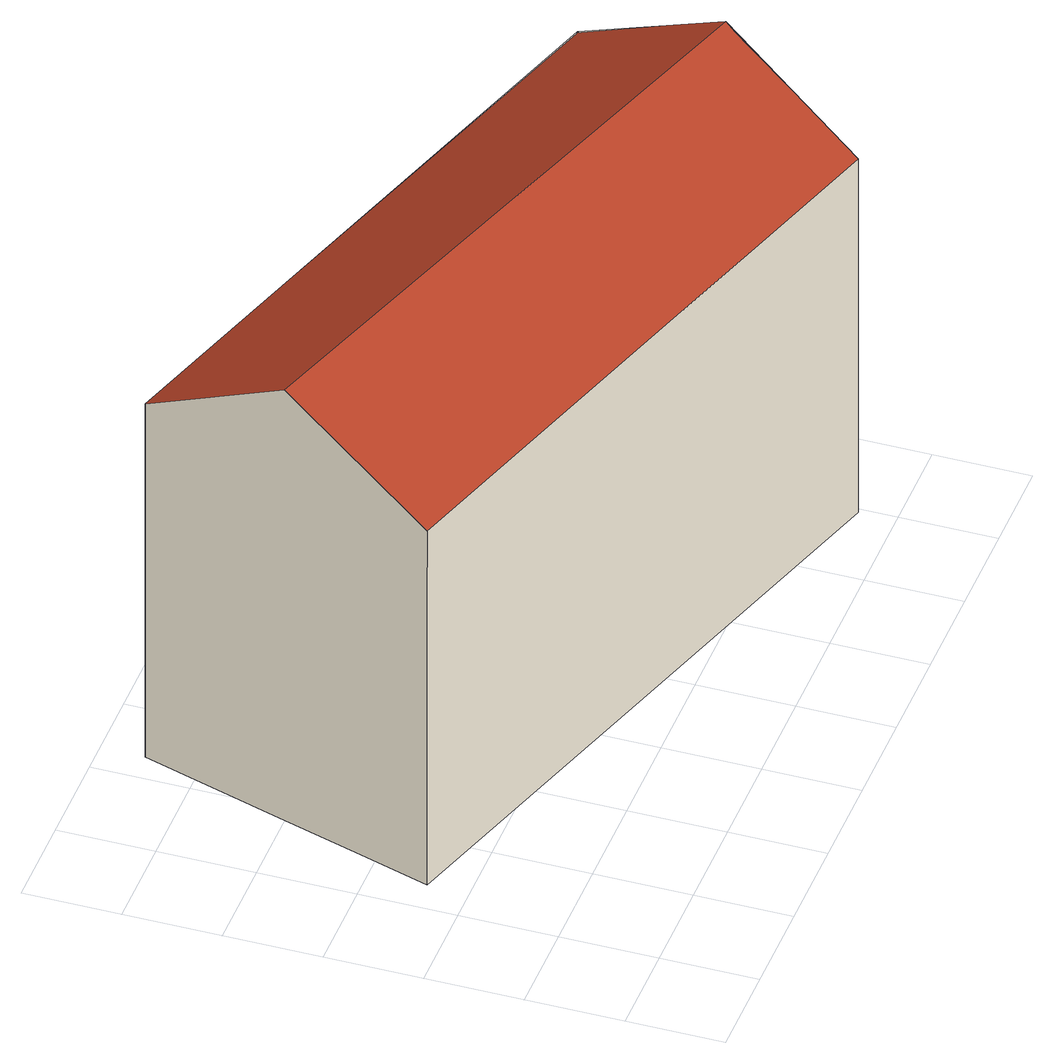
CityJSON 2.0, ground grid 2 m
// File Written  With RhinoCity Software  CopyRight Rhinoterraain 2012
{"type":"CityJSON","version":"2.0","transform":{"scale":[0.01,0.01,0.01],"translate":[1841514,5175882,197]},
"CityObjects":{
"building1":{"type":"Building","attributes":{"name":"inconnu","Volume":857.21,"Profile":"IGN","MILLESIME":2015,"ZMIN":197.4,"NOMCOMMUNE":"LYON 1ER","NOMOFFICIE":"Lyon 1er Arrondissement","CODE_INSEE":69381,"CODE_DGI":"381000AB133","SURFTOIT":91,"NBMAIS":-9999,"NIVMAIS":-9999,"MAISDATMIN":-9999,"MAISDATMAX":-9999,"NBAPP":-9999,"NIVAPP":-9999,"APPDATMIN":-9999,"APPDATMAX":-9999,"NBCOMIN":-9999,"NIVCOMIN":-9999,"COMIDATMIN":-9999,"COMIDATMAX":-9999,"NBDEP":-9999,"NIVDEP":-9999,"DEPDATMIN":-9999,"DEPDATMAX":-9999,"ZMINTOIT":206,"ZMAXTOIT":207.8,"ZMOYTOIT":206.9},"children":["building1-1"]},
"building1-1":{"type":"BuildingPart","attributes":{"measuredHeight":10.38},"parents":["building1"],"geometry":[{"type":"Solid","lod":"2","boundaries":[[[[0,1,2,3]],[[1,4,5,2]],[[6,7,0,3,8]],[[9,10,11,4,1,0,7]],[[5,4,11,12,13]],[[3,2,5,13,14,15,8]],[[14,13,12,11,10,9,7,6,8,15]]]],"semantics":{"surfaces":[{"type":"RoofSurface"},{"type":"WallSurface"},{"type":"GroundSurface"}],"values":[[0,0,1,1,1,1,2]]}}]}
},
"vertices":[
[264,1111,892],[168,801,1078],[1484,371,1078],[1587,700,891],[70,485,892],[1392,76,892],[926,905,40],[264,1111,40],[1587,700,40],[168,801,40],[119,643,40],[70,485,40],[731,280,40],[1392,76,40],[1484,371,40],[1535,535,40]
]}
